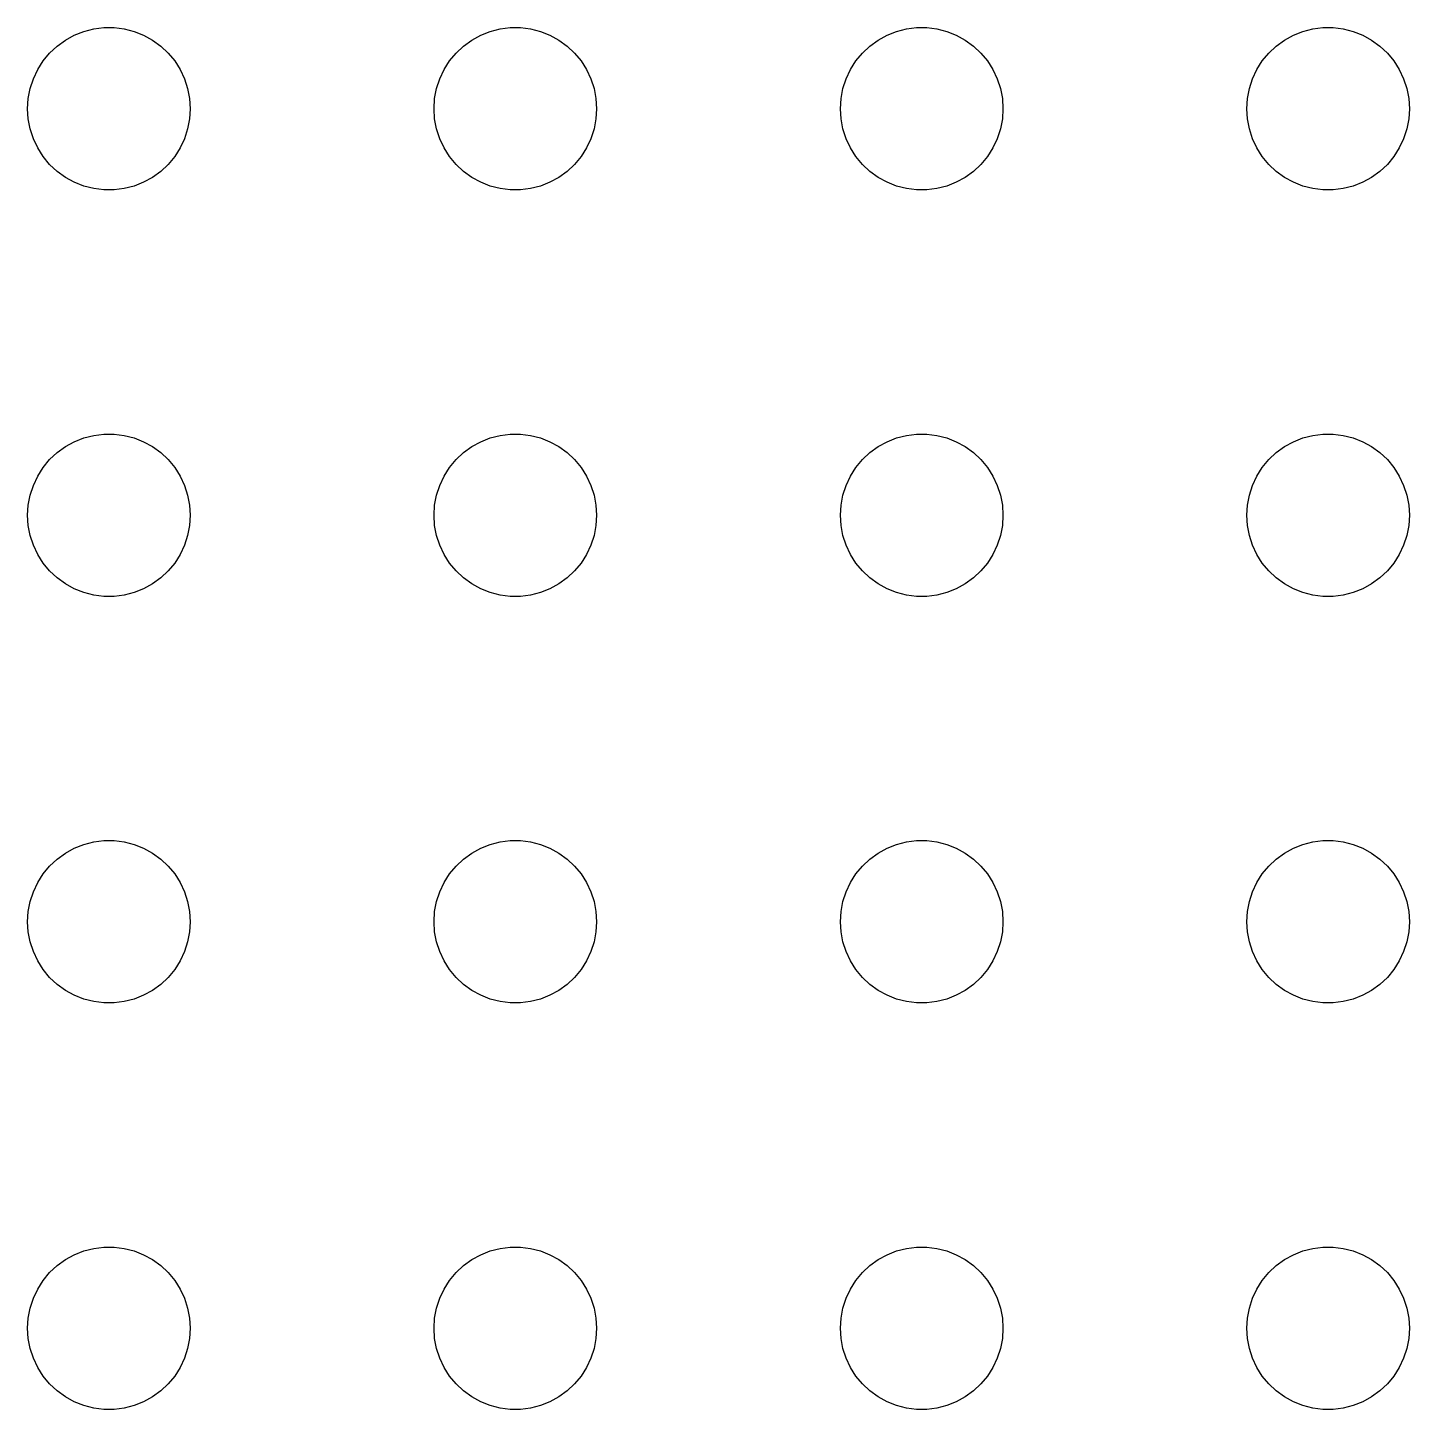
# Model space of a CAD drawing. Header units: metres. Extents: x -134 to 134, y 518 to 1078.
# Drawn here: x 36 to 61.5, y 568.5 to 594 of the extents above; entities that cross this region are included whole.
import ezdxf

# ---------------------------------------------------------------- set-up
doc = ezdxf.new("R2010")
doc.units = ezdxf.units.M

msp = doc.modelspace()

# ---------------------------------------------------------------- linework, layer by layer
for p, q in [((36.8613, 593.857), (37.0365, 593.927)), ((37.0365, 593.927), (37.2189, 593.973)), ((37.2189, 593.973), (37.4058, 593.997)), ((37.4058, 593.997), (37.5942, 593.997)), ((37.5942, 593.997), (37.7811, 593.973)), ((37.7811, 593.973), (37.9635, 593.927)), ((37.9635, 593.927), (38.1387, 593.857)), ((44.3613, 593.857), (44.5365, 593.927)), ((44.5365, 593.927), (44.7189, 593.973)), ((44.7189, 593.973), (44.9058, 593.997)), ((44.9058, 593.997), (45.0942, 593.997)), ((45.0942, 593.997), (45.2811, 593.973)), ((45.2811, 593.973), (45.4635, 593.927)), ((45.4635, 593.927), (45.6387, 593.857)), ((51.8613, 593.857), (52.0365, 593.927)), ((52.0365, 593.927), (52.2189, 593.973)), ((52.2189, 593.973), (52.4058, 593.997)), ((52.4058, 593.997), (52.5942, 593.997)), ((52.5942, 593.997), (52.7811, 593.973)), ((52.7811, 593.973), (52.9635, 593.927)), ((52.9635, 593.927), (53.1387, 593.857)), ((59.3613, 593.857), (59.5365, 593.927)), ((59.5365, 593.927), (59.7189, 593.973)), ((59.7189, 593.973), (59.9058, 593.997)), ((59.9058, 593.997), (60.0942, 593.997)), ((60.0942, 593.997), (60.2811, 593.973)), ((60.2811, 593.973), (60.4635, 593.927)), ((60.4635, 593.927), (60.6387, 593.857)), ((36.4065, 593.527), (36.5439, 593.656)), ((36.5439, 593.656), (36.6963, 593.766)), ((36.6963, 593.766), (36.8613, 593.857)), ((38.1387, 593.857), (38.3037, 593.766)), ((38.3037, 593.766), (38.4561, 593.656)), ((38.4561, 593.656), (38.5934, 593.527)), ((43.9065, 593.527), (44.0439, 593.656)), ((44.0439, 593.656), (44.1963, 593.766)), ((44.1963, 593.766), (44.3613, 593.857)), ((45.6387, 593.857), (45.8037, 593.766)), ((45.8037, 593.766), (45.9561, 593.656)), ((45.9561, 593.656), (46.0934, 593.527)), ((51.4065, 593.527), (51.5439, 593.656)), ((51.5439, 593.656), (51.6963, 593.766)), ((51.6963, 593.766), (51.8613, 593.857)), ((53.1387, 593.857), (53.3037, 593.766)), ((53.3037, 593.766), (53.4561, 593.656)), ((53.4561, 593.656), (53.5934, 593.527)), ((58.9065, 593.527), (59.0439, 593.656)), ((59.0439, 593.656), (59.1963, 593.766)), ((59.1963, 593.766), (59.3613, 593.857)), ((60.6387, 593.857), (60.8037, 593.766)), ((60.8037, 593.766), (60.9561, 593.656)), ((60.9561, 593.656), (61.0934, 593.527)), ((36.2865, 593.382), (36.4065, 593.527)), ((38.5934, 593.527), (38.7135, 593.382)), ((43.7865, 593.382), (43.9065, 593.527)), ((46.0934, 593.527), (46.2135, 593.382)), ((51.2865, 593.382), (51.4065, 593.527)), ((53.5934, 593.527), (53.7135, 593.382)), ((58.7865, 593.382), (58.9065, 593.527)), ((61.0934, 593.527), (61.2135, 593.382)), ((36.1053, 593.052), (36.1855, 593.223)), ((36.1855, 593.223), (36.2865, 593.382)), ((38.7135, 593.382), (38.8145, 593.223)), ((38.8145, 593.223), (38.8947, 593.052)), ((43.6053, 593.052), (43.6855, 593.223)), ((43.6855, 593.223), (43.7865, 593.382)), ((46.2135, 593.382), (46.3145, 593.223)), ((46.3145, 593.223), (46.3947, 593.052)), ((51.1053, 593.052), (51.1855, 593.223)), ((51.1855, 593.223), (51.2865, 593.382)), ((53.7135, 593.382), (53.8145, 593.223)), ((53.8145, 593.223), (53.8947, 593.052)), ((58.6053, 593.052), (58.6855, 593.223)), ((58.6855, 593.223), (58.7865, 593.382)), ((61.2135, 593.382), (61.3145, 593.223)), ((61.3145, 593.223), (61.3947, 593.052)), ((36.0471, 592.873), (36.1053, 593.052)), ((38.8947, 593.052), (38.9529, 592.873)), ((43.5471, 592.873), (43.6053, 593.052)), ((46.3947, 593.052), (46.4529, 592.873)), ((51.0471, 592.873), (51.1053, 593.052)), ((53.8947, 593.052), (53.9529, 592.873)), ((58.5471, 592.873), (58.6053, 593.052)), ((61.3947, 593.052), (61.4529, 592.873)), ((36, 592.5), (36.0118, 592.688)), ((36.0118, 592.688), (36.0471, 592.873)), ((38.9529, 592.873), (38.9882, 592.688)), ((38.9882, 592.688), (39, 592.5)), ((43.5, 592.5), (43.5118, 592.688)), ((43.5118, 592.688), (43.5471, 592.873)), ((46.4529, 592.873), (46.4882, 592.688)), ((46.4882, 592.688), (46.5, 592.5)), ((51, 592.5), (51.0118, 592.688)), ((51.0118, 592.688), (51.0471, 592.873)), ((53.9529, 592.873), (53.9882, 592.688)), ((53.9882, 592.688), (54, 592.5)), ((58.5, 592.5), (58.5118, 592.688)), ((58.5118, 592.688), (58.5471, 592.873)), ((61.4529, 592.873), (61.4882, 592.688)), ((61.4882, 592.688), (61.5, 592.5)), ((36.0118, 592.312), (36, 592.5)), ((39, 592.5), (38.9882, 592.312)), ((43.5118, 592.312), (43.5, 592.5)), ((46.5, 592.5), (46.4882, 592.312)), ((51.0118, 592.312), (51, 592.5)), ((54, 592.5), (53.9882, 592.312)), ((58.5118, 592.312), (58.5, 592.5)), ((61.5, 592.5), (61.4882, 592.312)), ((36.0471, 592.127), (36.0118, 592.312)), ((36.1053, 591.948), (36.0471, 592.127)), ((38.9529, 592.127), (38.8947, 591.948)), ((38.9882, 592.312), (38.9529, 592.127)), ((43.5471, 592.127), (43.5118, 592.312)), ((43.6053, 591.948), (43.5471, 592.127)), ((46.4529, 592.127), (46.3947, 591.948)), ((46.4882, 592.312), (46.4529, 592.127)), ((51.0471, 592.127), (51.0118, 592.312)), ((51.1053, 591.948), (51.0471, 592.127)), ((53.9529, 592.127), (53.8947, 591.948)), ((53.9882, 592.312), (53.9529, 592.127)), ((58.5471, 592.127), (58.5118, 592.312)), ((58.6053, 591.948), (58.5471, 592.127)), ((61.4529, 592.127), (61.3947, 591.948)), ((61.4882, 592.312), (61.4529, 592.127)), ((36.1855, 591.777), (36.1053, 591.948)), ((38.8947, 591.948), (38.8145, 591.777)), ((43.6855, 591.777), (43.6053, 591.948)), ((46.3947, 591.948), (46.3145, 591.777)), ((51.1855, 591.777), (51.1053, 591.948)), ((53.8947, 591.948), (53.8145, 591.777)), ((58.6855, 591.777), (58.6053, 591.948)), ((61.3947, 591.948), (61.3145, 591.777)), ((36.2865, 591.618), (36.1855, 591.777)), ((36.4065, 591.473), (36.2865, 591.618)), ((38.7135, 591.618), (38.5934, 591.473)), ((38.8145, 591.777), (38.7135, 591.618)), ((43.7865, 591.618), (43.6855, 591.777)), ((43.9065, 591.473), (43.7865, 591.618)), ((46.2135, 591.618), (46.0934, 591.473)), ((46.3145, 591.777), (46.2135, 591.618)), ((51.2865, 591.618), (51.1855, 591.777)), ((51.4065, 591.473), (51.2865, 591.618)), ((53.7135, 591.618), (53.5934, 591.473)), ((53.8145, 591.777), (53.7135, 591.618)), ((58.7865, 591.618), (58.6855, 591.777)), ((58.9065, 591.473), (58.7865, 591.618)), ((61.2135, 591.618), (61.0934, 591.473)), ((61.3145, 591.777), (61.2135, 591.618)), ((36.5439, 591.344), (36.4065, 591.473)), ((38.5934, 591.473), (38.4561, 591.344)), ((44.0439, 591.344), (43.9065, 591.473)), ((46.0934, 591.473), (45.9561, 591.344)), ((51.5439, 591.344), (51.4065, 591.473)), ((53.5934, 591.473), (53.4561, 591.344)), ((59.0439, 591.344), (58.9065, 591.473)), ((61.0934, 591.473), (60.9561, 591.344)), ((36.6963, 591.234), (36.5439, 591.344)), ((36.8613, 591.143), (36.6963, 591.234)), ((37.0365, 591.073), (36.8613, 591.143)), ((38.1387, 591.143), (37.9635, 591.073)), ((38.3037, 591.234), (38.1387, 591.143)), ((38.4561, 591.344), (38.3037, 591.234)), ((44.1963, 591.234), (44.0439, 591.344)), ((44.3613, 591.143), (44.1963, 591.234)), ((44.5365, 591.073), (44.3613, 591.143)), ((45.6387, 591.143), (45.4635, 591.073)), ((45.8037, 591.234), (45.6387, 591.143)), ((45.9561, 591.344), (45.8037, 591.234)), ((51.6963, 591.234), (51.5439, 591.344)), ((51.8613, 591.143), (51.6963, 591.234)), ((52.0365, 591.073), (51.8613, 591.143)), ((53.1387, 591.143), (52.9635, 591.073)), ((53.3037, 591.234), (53.1387, 591.143)), ((53.4561, 591.344), (53.3037, 591.234)), ((59.1963, 591.234), (59.0439, 591.344)), ((59.3613, 591.143), (59.1963, 591.234)), ((59.5365, 591.073), (59.3613, 591.143)), ((60.6387, 591.143), (60.4635, 591.073)), ((60.8037, 591.234), (60.6387, 591.143)), ((60.9561, 591.344), (60.8037, 591.234)), ((37.2189, 591.027), (37.0365, 591.073)), ((37.4058, 591.003), (37.2189, 591.027)), ((37.5942, 591.003), (37.4058, 591.003)), ((37.7811, 591.027), (37.5942, 591.003)), ((37.9635, 591.073), (37.7811, 591.027)), ((44.7189, 591.027), (44.5365, 591.073)), ((44.9058, 591.003), (44.7189, 591.027)), ((45.0942, 591.003), (44.9058, 591.003)), ((45.2811, 591.027), (45.0942, 591.003)), ((45.4635, 591.073), (45.2811, 591.027)), ((52.2189, 591.027), (52.0365, 591.073)), ((52.4058, 591.003), (52.2189, 591.027)), ((52.5942, 591.003), (52.4058, 591.003)), ((52.7811, 591.027), (52.5942, 591.003)), ((52.9635, 591.073), (52.7811, 591.027)), ((59.7189, 591.027), (59.5365, 591.073)), ((59.9058, 591.003), (59.7189, 591.027)), ((60.0942, 591.003), (59.9058, 591.003)), ((60.2811, 591.027), (60.0942, 591.003)), ((60.4635, 591.073), (60.2811, 591.027)), ((36.5439, 586.156), (36.6963, 586.266)), ((36.6963, 586.266), (36.8613, 586.357)), ((36.8613, 586.357), (37.0365, 586.427)), ((37.0365, 586.427), (37.2189, 586.473)), ((37.2189, 586.473), (37.4058, 586.497)), ((37.4058, 586.497), (37.5942, 586.497)), ((37.5942, 586.497), (37.7811, 586.473)), ((37.7811, 586.473), (37.9635, 586.427)), ((37.9635, 586.427), (38.1387, 586.357)), ((38.1387, 586.357), (38.3037, 586.266)), ((38.3037, 586.266), (38.4561, 586.156)), ((44.0439, 586.156), (44.1963, 586.266)), ((44.1963, 586.266), (44.3613, 586.357)), ((44.3613, 586.357), (44.5365, 586.427)), ((44.5365, 586.427), (44.7189, 586.473)), ((44.7189, 586.473), (44.9058, 586.497)), ((44.9058, 586.497), (45.0942, 586.497)), ((45.0942, 586.497), (45.2811, 586.473)), ((45.2811, 586.473), (45.4635, 586.427)), ((45.4635, 586.427), (45.6387, 586.357)), ((45.6387, 586.357), (45.8037, 586.266)), ((45.8037, 586.266), (45.9561, 586.156)), ((51.5439, 586.156), (51.6963, 586.266)), ((51.6963, 586.266), (51.8613, 586.357)), ((51.8613, 586.357), (52.0365, 586.427)), ((52.0365, 586.427), (52.2189, 586.473)), ((52.2189, 586.473), (52.4058, 586.497)), ((52.4058, 586.497), (52.5942, 586.497)), ((52.5942, 586.497), (52.7811, 586.473)), ((52.7811, 586.473), (52.9635, 586.427)), ((52.9635, 586.427), (53.1387, 586.357)), ((53.1387, 586.357), (53.3037, 586.266)), ((53.3037, 586.266), (53.4561, 586.156)), ((59.0439, 586.156), (59.1963, 586.266)), ((59.1963, 586.266), (59.3613, 586.357)), ((59.3613, 586.357), (59.5365, 586.427)), ((59.5365, 586.427), (59.7189, 586.473)), ((59.7189, 586.473), (59.9058, 586.497)), ((59.9058, 586.497), (60.0942, 586.497)), ((60.0942, 586.497), (60.2811, 586.473)), ((60.2811, 586.473), (60.4635, 586.427)), ((60.4635, 586.427), (60.6387, 586.357)), ((60.6387, 586.357), (60.8037, 586.266)), ((60.8037, 586.266), (60.9561, 586.156)), ((36.2865, 585.882), (36.4065, 586.027)), ((36.4065, 586.027), (36.5439, 586.156)), ((38.4561, 586.156), (38.5934, 586.027)), ((38.5934, 586.027), (38.7135, 585.882)), ((43.7865, 585.882), (43.9065, 586.027)), ((43.9065, 586.027), (44.0439, 586.156)), ((45.9561, 586.156), (46.0934, 586.027)), ((46.0934, 586.027), (46.2135, 585.882)), ((51.2865, 585.882), (51.4065, 586.027)), ((51.4065, 586.027), (51.5439, 586.156)), ((53.4561, 586.156), (53.5934, 586.027)), ((53.5934, 586.027), (53.7135, 585.882)), ((58.7865, 585.882), (58.9065, 586.027)), ((58.9065, 586.027), (59.0439, 586.156)), ((60.9561, 586.156), (61.0934, 586.027)), ((61.0934, 586.027), (61.2135, 585.882)), ((36.1855, 585.723), (36.2865, 585.882)), ((38.7135, 585.882), (38.8145, 585.723)), ((43.6855, 585.723), (43.7865, 585.882)), ((46.2135, 585.882), (46.3145, 585.723)), ((51.1855, 585.723), (51.2865, 585.882)), ((53.7135, 585.882), (53.8145, 585.723)), ((58.6855, 585.723), (58.7865, 585.882)), ((61.2135, 585.882), (61.3145, 585.723)), ((36.0471, 585.373), (36.1053, 585.552)), ((36.1053, 585.552), (36.1855, 585.723)), ((38.8145, 585.723), (38.8947, 585.552)), ((38.8947, 585.552), (38.9529, 585.373)), ((43.5471, 585.373), (43.6053, 585.552)), ((43.6053, 585.552), (43.6855, 585.723)), ((46.3145, 585.723), (46.3947, 585.552)), ((46.3947, 585.552), (46.4529, 585.373)), ((51.0471, 585.373), (51.1053, 585.552)), ((51.1053, 585.552), (51.1855, 585.723)), ((53.8145, 585.723), (53.8947, 585.552)), ((53.8947, 585.552), (53.9529, 585.373)), ((58.5471, 585.373), (58.6053, 585.552)), ((58.6053, 585.552), (58.6855, 585.723)), ((61.3145, 585.723), (61.3947, 585.552)), ((61.3947, 585.552), (61.4529, 585.373)), ((36.0118, 585.188), (36.0471, 585.373)), ((38.9529, 585.373), (38.9882, 585.188)), ((43.5118, 585.188), (43.5471, 585.373)), ((46.4529, 585.373), (46.4882, 585.188)), ((51.0118, 585.188), (51.0471, 585.373)), ((53.9529, 585.373), (53.9882, 585.188)), ((58.5118, 585.188), (58.5471, 585.373)), ((61.4529, 585.373), (61.4882, 585.188)), ((36, 585), (36.0118, 585.188)), ((36.0118, 584.812), (36, 585)), ((38.9882, 585.188), (39, 585)), ((39, 585), (38.9882, 584.812)), ((43.5, 585), (43.5118, 585.188)), ((43.5118, 584.812), (43.5, 585)), ((46.4882, 585.188), (46.5, 585)), ((46.5, 585), (46.4882, 584.812)), ((51, 585), (51.0118, 585.188)), ((51.0118, 584.812), (51, 585)), ((53.9882, 585.188), (54, 585)), ((54, 585), (53.9882, 584.812)), ((58.5, 585), (58.5118, 585.188)), ((58.5118, 584.812), (58.5, 585)), ((61.4882, 585.188), (61.5, 585)), ((61.5, 585), (61.4882, 584.812)), ((36.0471, 584.627), (36.0118, 584.812)), ((38.9882, 584.812), (38.9529, 584.627)), ((43.5471, 584.627), (43.5118, 584.812)), ((46.4882, 584.812), (46.4529, 584.627)), ((51.0471, 584.627), (51.0118, 584.812)), ((53.9882, 584.812), (53.9529, 584.627)), ((58.5471, 584.627), (58.5118, 584.812)), ((61.4882, 584.812), (61.4529, 584.627)), ((36.1053, 584.448), (36.0471, 584.627)), ((38.9529, 584.627), (38.8947, 584.448)), ((43.6053, 584.448), (43.5471, 584.627)), ((46.4529, 584.627), (46.3947, 584.448)), ((51.1053, 584.448), (51.0471, 584.627)), ((53.9529, 584.627), (53.8947, 584.448)), ((58.6053, 584.448), (58.5471, 584.627)), ((61.4529, 584.627), (61.3947, 584.448)), ((36.1855, 584.277), (36.1053, 584.448)), ((36.2865, 584.118), (36.1855, 584.277)), ((38.8145, 584.277), (38.7135, 584.118)), ((38.8947, 584.448), (38.8145, 584.277)), ((43.6855, 584.277), (43.6053, 584.448)), ((43.7865, 584.118), (43.6855, 584.277)), ((46.3145, 584.277), (46.2135, 584.118)), ((46.3947, 584.448), (46.3145, 584.277)), ((51.1855, 584.277), (51.1053, 584.448)), ((51.2865, 584.118), (51.1855, 584.277)), ((53.8145, 584.277), (53.7135, 584.118)), ((53.8947, 584.448), (53.8145, 584.277)), ((58.6855, 584.277), (58.6053, 584.448)), ((58.7865, 584.118), (58.6855, 584.277)), ((61.3145, 584.277), (61.2135, 584.118)), ((61.3947, 584.448), (61.3145, 584.277)), ((36.4065, 583.973), (36.2865, 584.118)), ((36.5439, 583.844), (36.4065, 583.973)), ((38.5934, 583.973), (38.4561, 583.844)), ((38.7135, 584.118), (38.5934, 583.973)), ((43.9065, 583.973), (43.7865, 584.118)), ((44.0439, 583.844), (43.9065, 583.973)), ((46.0934, 583.973), (45.9561, 583.844)), ((46.2135, 584.118), (46.0934, 583.973)), ((51.4065, 583.973), (51.2865, 584.118)), ((51.5439, 583.844), (51.4065, 583.973)), ((53.5934, 583.973), (53.4561, 583.844)), ((53.7135, 584.118), (53.5934, 583.973)), ((58.9065, 583.973), (58.7865, 584.118)), ((59.0439, 583.844), (58.9065, 583.973)), ((61.0934, 583.973), (60.9561, 583.844)), ((61.2135, 584.118), (61.0934, 583.973)), ((36.6963, 583.734), (36.5439, 583.844)), ((36.8613, 583.643), (36.6963, 583.734)), ((38.3037, 583.734), (38.1387, 583.643)), ((38.4561, 583.844), (38.3037, 583.734)), ((44.1963, 583.734), (44.0439, 583.844)), ((44.3613, 583.643), (44.1963, 583.734)), ((45.8037, 583.734), (45.6387, 583.643)), ((45.9561, 583.844), (45.8037, 583.734)), ((51.6963, 583.734), (51.5439, 583.844)), ((51.8613, 583.643), (51.6963, 583.734)), ((53.3037, 583.734), (53.1387, 583.643)), ((53.4561, 583.844), (53.3037, 583.734)), ((59.1963, 583.734), (59.0439, 583.844)), ((59.3613, 583.643), (59.1963, 583.734)), ((60.8037, 583.734), (60.6387, 583.643)), ((60.9561, 583.844), (60.8037, 583.734)), ((37.0365, 583.573), (36.8613, 583.643)), ((37.2189, 583.527), (37.0365, 583.573)), ((37.4058, 583.503), (37.2189, 583.527)), ((37.5942, 583.503), (37.4058, 583.503)), ((37.7811, 583.527), (37.5942, 583.503)), ((37.9635, 583.573), (37.7811, 583.527)), ((38.1387, 583.643), (37.9635, 583.573)), ((44.5365, 583.573), (44.3613, 583.643)), ((44.7189, 583.527), (44.5365, 583.573)), ((44.9058, 583.503), (44.7189, 583.527)), ((45.0942, 583.503), (44.9058, 583.503)), ((45.2811, 583.527), (45.0942, 583.503)), ((45.4635, 583.573), (45.2811, 583.527)), ((45.6387, 583.643), (45.4635, 583.573)), ((52.0365, 583.573), (51.8613, 583.643)), ((52.2189, 583.527), (52.0365, 583.573)), ((52.4058, 583.503), (52.2189, 583.527)), ((52.5942, 583.503), (52.4058, 583.503)), ((52.7811, 583.527), (52.5942, 583.503)), ((52.9635, 583.573), (52.7811, 583.527)), ((53.1387, 583.643), (52.9635, 583.573)), ((59.5365, 583.573), (59.3613, 583.643)), ((59.7189, 583.527), (59.5365, 583.573)), ((59.9058, 583.503), (59.7189, 583.527)), ((60.0942, 583.503), (59.9058, 583.503)), ((60.2811, 583.527), (60.0942, 583.503)), ((60.4635, 583.573), (60.2811, 583.527)), ((60.6387, 583.643), (60.4635, 583.573)), ((36.6963, 578.766), (36.8613, 578.857)), ((36.8613, 578.857), (37.0365, 578.927)), ((37.0365, 578.927), (37.2189, 578.973)), ((37.2189, 578.973), (37.4058, 578.997)), ((37.4058, 578.997), (37.5942, 578.997)), ((37.5942, 578.997), (37.7811, 578.973)), ((37.7811, 578.973), (37.9635, 578.927)), ((37.9635, 578.927), (38.1387, 578.857)), ((38.1387, 578.857), (38.3037, 578.766)), ((44.1963, 578.766), (44.3613, 578.857)), ((44.3613, 578.857), (44.5365, 578.927)), ((44.5365, 578.927), (44.7189, 578.973)), ((44.7189, 578.973), (44.9058, 578.997)), ((44.9058, 578.997), (45.0942, 578.997)), ((45.0942, 578.997), (45.2811, 578.973)), ((45.2811, 578.973), (45.4635, 578.927)), ((45.4635, 578.927), (45.6387, 578.857)), ((45.6387, 578.857), (45.8037, 578.766)), ((51.6963, 578.766), (51.8613, 578.857)), ((51.8613, 578.857), (52.0365, 578.927)), ((52.0365, 578.927), (52.2189, 578.973)), ((52.2189, 578.973), (52.4058, 578.997)), ((52.4058, 578.997), (52.5942, 578.997)), ((52.5942, 578.997), (52.7811, 578.973)), ((52.7811, 578.973), (52.9635, 578.927)), ((52.9635, 578.927), (53.1387, 578.857)), ((53.1387, 578.857), (53.3037, 578.766)), ((59.1963, 578.766), (59.3613, 578.857)), ((59.3613, 578.857), (59.5365, 578.927)), ((59.5365, 578.927), (59.7189, 578.973)), ((59.7189, 578.973), (59.9058, 578.997)), ((59.9058, 578.997), (60.0942, 578.997)), ((60.0942, 578.997), (60.2811, 578.973)), ((60.2811, 578.973), (60.4635, 578.927)), ((60.4635, 578.927), (60.6387, 578.857)), ((60.6387, 578.857), (60.8037, 578.766)), ((36.4065, 578.527), (36.5439, 578.656)), ((36.5439, 578.656), (36.6963, 578.766)), ((38.3037, 578.766), (38.4561, 578.656)), ((38.4561, 578.656), (38.5934, 578.527)), ((43.9065, 578.527), (44.0439, 578.656)), ((44.0439, 578.656), (44.1963, 578.766)), ((45.8037, 578.766), (45.9561, 578.656)), ((45.9561, 578.656), (46.0934, 578.527)), ((51.4065, 578.527), (51.5439, 578.656)), ((51.5439, 578.656), (51.6963, 578.766)), ((53.3037, 578.766), (53.4561, 578.656)), ((53.4561, 578.656), (53.5934, 578.527)), ((58.9065, 578.527), (59.0439, 578.656)), ((59.0439, 578.656), (59.1963, 578.766)), ((60.8037, 578.766), (60.9561, 578.656)), ((60.9561, 578.656), (61.0934, 578.527)), ((36.1855, 578.223), (36.2865, 578.382)), ((36.2865, 578.382), (36.4065, 578.527)), ((38.5934, 578.527), (38.7135, 578.382)), ((38.7135, 578.382), (38.8145, 578.223)), ((43.6855, 578.223), (43.7865, 578.382)), ((43.7865, 578.382), (43.9065, 578.527)), ((46.0934, 578.527), (46.2135, 578.382)), ((46.2135, 578.382), (46.3145, 578.223)), ((51.1855, 578.223), (51.2865, 578.382)), ((51.2865, 578.382), (51.4065, 578.527)), ((53.5934, 578.527), (53.7135, 578.382)), ((53.7135, 578.382), (53.8145, 578.223)), ((58.6855, 578.223), (58.7865, 578.382)), ((58.7865, 578.382), (58.9065, 578.527)), ((61.0934, 578.527), (61.2135, 578.382)), ((61.2135, 578.382), (61.3145, 578.223)), ((36.1053, 578.052), (36.1855, 578.223)), ((38.8145, 578.223), (38.8947, 578.052)), ((43.6053, 578.052), (43.6855, 578.223)), ((46.3145, 578.223), (46.3947, 578.052)), ((51.1053, 578.052), (51.1855, 578.223)), ((53.8145, 578.223), (53.8947, 578.052)), ((58.6053, 578.052), (58.6855, 578.223)), ((61.3145, 578.223), (61.3947, 578.052)), ((36.0118, 577.688), (36.0471, 577.873)), ((36.0471, 577.873), (36.1053, 578.052)), ((38.8947, 578.052), (38.9529, 577.873)), ((38.9529, 577.873), (38.9882, 577.688)), ((43.5118, 577.688), (43.5471, 577.873)), ((43.5471, 577.873), (43.6053, 578.052)), ((46.3947, 578.052), (46.4529, 577.873)), ((46.4529, 577.873), (46.4882, 577.688)), ((51.0118, 577.688), (51.0471, 577.873)), ((51.0471, 577.873), (51.1053, 578.052)), ((53.8947, 578.052), (53.9529, 577.873)), ((53.9529, 577.873), (53.9882, 577.688)), ((58.5118, 577.688), (58.5471, 577.873)), ((58.5471, 577.873), (58.6053, 578.052)), ((61.3947, 578.052), (61.4529, 577.873)), ((61.4529, 577.873), (61.4882, 577.688)), ((36, 577.5), (36.0118, 577.688)), ((38.9882, 577.688), (39, 577.5)), ((43.5, 577.5), (43.5118, 577.688)), ((46.4882, 577.688), (46.5, 577.5)), ((51, 577.5), (51.0118, 577.688)), ((53.9882, 577.688), (54, 577.5)), ((58.5, 577.5), (58.5118, 577.688)), ((61.4882, 577.688), (61.5, 577.5)), ((36.0118, 577.312), (36, 577.5)), ((39, 577.5), (38.9882, 577.312)), ((43.5118, 577.312), (43.5, 577.5)), ((46.5, 577.5), (46.4882, 577.312)), ((51.0118, 577.312), (51, 577.5)), ((54, 577.5), (53.9882, 577.312)), ((58.5118, 577.312), (58.5, 577.5)), ((61.5, 577.5), (61.4882, 577.312)), ((36.0471, 577.127), (36.0118, 577.312)), ((36.1053, 576.948), (36.0471, 577.127)), ((38.9529, 577.127), (38.8947, 576.948)), ((38.9882, 577.312), (38.9529, 577.127)), ((43.5471, 577.127), (43.5118, 577.312)), ((43.6053, 576.948), (43.5471, 577.127)), ((46.4529, 577.127), (46.3947, 576.948)), ((46.4882, 577.312), (46.4529, 577.127)), ((51.0471, 577.127), (51.0118, 577.312)), ((51.1053, 576.948), (51.0471, 577.127)), ((53.9529, 577.127), (53.8947, 576.948)), ((53.9882, 577.312), (53.9529, 577.127)), ((58.5471, 577.127), (58.5118, 577.312)), ((58.6053, 576.948), (58.5471, 577.127)), ((61.4529, 577.127), (61.3947, 576.948)), ((61.4882, 577.312), (61.4529, 577.127)), ((36.1855, 576.777), (36.1053, 576.948)), ((38.8947, 576.948), (38.8145, 576.777)), ((43.6855, 576.777), (43.6053, 576.948)), ((46.3947, 576.948), (46.3145, 576.777)), ((51.1855, 576.777), (51.1053, 576.948)), ((53.8947, 576.948), (53.8145, 576.777)), ((58.6855, 576.777), (58.6053, 576.948)), ((61.3947, 576.948), (61.3145, 576.777)), ((36.2865, 576.618), (36.1855, 576.777)), ((36.4065, 576.473), (36.2865, 576.618)), ((38.7135, 576.618), (38.5934, 576.473)), ((38.8145, 576.777), (38.7135, 576.618)), ((43.7865, 576.618), (43.6855, 576.777)), ((43.9065, 576.473), (43.7865, 576.618)), ((46.2135, 576.618), (46.0934, 576.473)), ((46.3145, 576.777), (46.2135, 576.618)), ((51.2865, 576.618), (51.1855, 576.777)), ((51.4065, 576.473), (51.2865, 576.618)), ((53.7135, 576.618), (53.5934, 576.473)), ((53.8145, 576.777), (53.7135, 576.618)), ((58.7865, 576.618), (58.6855, 576.777)), ((58.9065, 576.473), (58.7865, 576.618)), ((61.2135, 576.618), (61.0934, 576.473)), ((61.3145, 576.777), (61.2135, 576.618)), ((36.5439, 576.344), (36.4065, 576.473)), ((36.6963, 576.234), (36.5439, 576.344)), ((38.4561, 576.344), (38.3037, 576.234)), ((38.5934, 576.473), (38.4561, 576.344)), ((44.0439, 576.344), (43.9065, 576.473)), ((44.1963, 576.234), (44.0439, 576.344)), ((45.9561, 576.344), (45.8037, 576.234)), ((46.0934, 576.473), (45.9561, 576.344)), ((51.5439, 576.344), (51.4065, 576.473)), ((51.6963, 576.234), (51.5439, 576.344)), ((53.4561, 576.344), (53.3037, 576.234)), ((53.5934, 576.473), (53.4561, 576.344)), ((59.0439, 576.344), (58.9065, 576.473)), ((59.1963, 576.234), (59.0439, 576.344)), ((60.9561, 576.344), (60.8037, 576.234)), ((61.0934, 576.473), (60.9561, 576.344)), ((36.8613, 576.143), (36.6963, 576.234)), ((37.0365, 576.073), (36.8613, 576.143)), ((37.2189, 576.027), (37.0365, 576.073)), ((37.9635, 576.073), (37.7811, 576.027)), ((38.1387, 576.143), (37.9635, 576.073)), ((38.3037, 576.234), (38.1387, 576.143)), ((44.3613, 576.143), (44.1963, 576.234)), ((44.5365, 576.073), (44.3613, 576.143)), ((44.7189, 576.027), (44.5365, 576.073)), ((45.4635, 576.073), (45.2811, 576.027)), ((45.6387, 576.143), (45.4635, 576.073)), ((45.8037, 576.234), (45.6387, 576.143)), ((51.8613, 576.143), (51.6963, 576.234)), ((52.0365, 576.073), (51.8613, 576.143)), ((52.2189, 576.027), (52.0365, 576.073)), ((52.9635, 576.073), (52.7811, 576.027)), ((53.1387, 576.143), (52.9635, 576.073)), ((53.3037, 576.234), (53.1387, 576.143)), ((59.3613, 576.143), (59.1963, 576.234)), ((59.5365, 576.073), (59.3613, 576.143)), ((59.7189, 576.027), (59.5365, 576.073)), ((60.4635, 576.073), (60.2811, 576.027)), ((60.6387, 576.143), (60.4635, 576.073)), ((60.8037, 576.234), (60.6387, 576.143)), ((37.4058, 576.003), (37.2189, 576.027)), ((37.5942, 576.003), (37.4058, 576.003)), ((37.7811, 576.027), (37.5942, 576.003)), ((44.9058, 576.003), (44.7189, 576.027)), ((45.0942, 576.003), (44.9058, 576.003)), ((45.2811, 576.027), (45.0942, 576.003)), ((52.4058, 576.003), (52.2189, 576.027)), ((52.5942, 576.003), (52.4058, 576.003)), ((52.7811, 576.027), (52.5942, 576.003)), ((59.9058, 576.003), (59.7189, 576.027)), ((60.0942, 576.003), (59.9058, 576.003)), ((60.2811, 576.027), (60.0942, 576.003)), ((37.0365, 571.427), (37.2189, 571.473)), ((37.2189, 571.473), (37.4058, 571.497)), ((37.4058, 571.497), (37.5942, 571.497)), ((37.5942, 571.497), (37.7811, 571.473)), ((37.7811, 571.473), (37.9635, 571.427)), ((44.5365, 571.427), (44.7189, 571.473)), ((44.7189, 571.473), (44.9058, 571.497)), ((44.9058, 571.497), (45.0942, 571.497)), ((45.0942, 571.497), (45.2811, 571.473)), ((45.2811, 571.473), (45.4635, 571.427)), ((52.0365, 571.427), (52.2189, 571.473)), ((52.2189, 571.473), (52.4058, 571.497)), ((52.4058, 571.497), (52.5942, 571.497)), ((52.5942, 571.497), (52.7811, 571.473)), ((52.7811, 571.473), (52.9635, 571.427)), ((59.5365, 571.427), (59.7189, 571.473)), ((59.7189, 571.473), (59.9058, 571.497)), ((59.9058, 571.497), (60.0942, 571.497)), ((60.0942, 571.497), (60.2811, 571.473)), ((60.2811, 571.473), (60.4635, 571.427)), ((36.5439, 571.156), (36.6963, 571.266)), ((36.6963, 571.266), (36.8613, 571.357)), ((36.8613, 571.357), (37.0365, 571.427)), ((37.9635, 571.427), (38.1387, 571.357)), ((38.1387, 571.357), (38.3037, 571.266)), ((38.3037, 571.266), (38.4561, 571.156)), ((44.0439, 571.156), (44.1963, 571.266)), ((44.1963, 571.266), (44.3613, 571.357)), ((44.3613, 571.357), (44.5365, 571.427)), ((45.4635, 571.427), (45.6387, 571.357)), ((45.6387, 571.357), (45.8037, 571.266)), ((45.8037, 571.266), (45.9561, 571.156)), ((51.5439, 571.156), (51.6963, 571.266)), ((51.6963, 571.266), (51.8613, 571.357)), ((51.8613, 571.357), (52.0365, 571.427)), ((52.9635, 571.427), (53.1387, 571.357)), ((53.1387, 571.357), (53.3037, 571.266)), ((53.3037, 571.266), (53.4561, 571.156)), ((59.0439, 571.156), (59.1963, 571.266)), ((59.1963, 571.266), (59.3613, 571.357)), ((59.3613, 571.357), (59.5365, 571.427)), ((60.4635, 571.427), (60.6387, 571.357)), ((60.6387, 571.357), (60.8037, 571.266)), ((60.8037, 571.266), (60.9561, 571.156)), ((36.2865, 570.882), (36.4065, 571.027)), ((36.4065, 571.027), (36.5439, 571.156)), ((38.4561, 571.156), (38.5934, 571.027)), ((38.5934, 571.027), (38.7135, 570.882)), ((43.7865, 570.882), (43.9065, 571.027)), ((43.9065, 571.027), (44.0439, 571.156)), ((45.9561, 571.156), (46.0934, 571.027)), ((46.0934, 571.027), (46.2135, 570.882)), ((51.2865, 570.882), (51.4065, 571.027)), ((51.4065, 571.027), (51.5439, 571.156)), ((53.4561, 571.156), (53.5934, 571.027)), ((53.5934, 571.027), (53.7135, 570.882)), ((58.7865, 570.882), (58.9065, 571.027)), ((58.9065, 571.027), (59.0439, 571.156)), ((60.9561, 571.156), (61.0934, 571.027)), ((61.0934, 571.027), (61.2135, 570.882)), ((36.1053, 570.552), (36.1855, 570.723)), ((36.1855, 570.723), (36.2865, 570.882)), ((38.7135, 570.882), (38.8145, 570.723)), ((38.8145, 570.723), (38.8947, 570.552)), ((43.6053, 570.552), (43.6855, 570.723)), ((43.6855, 570.723), (43.7865, 570.882)), ((46.2135, 570.882), (46.3145, 570.723)), ((46.3145, 570.723), (46.3947, 570.552)), ((51.1053, 570.552), (51.1855, 570.723)), ((51.1855, 570.723), (51.2865, 570.882)), ((53.7135, 570.882), (53.8145, 570.723)), ((53.8145, 570.723), (53.8947, 570.552)), ((58.6053, 570.552), (58.6855, 570.723)), ((58.6855, 570.723), (58.7865, 570.882)), ((61.2135, 570.882), (61.3145, 570.723)), ((61.3145, 570.723), (61.3947, 570.552)), ((36.0471, 570.373), (36.1053, 570.552)), ((38.8947, 570.552), (38.9529, 570.373)), ((43.5471, 570.373), (43.6053, 570.552)), ((46.3947, 570.552), (46.4529, 570.373)), ((51.0471, 570.373), (51.1053, 570.552)), ((53.8947, 570.552), (53.9529, 570.373)), ((58.5471, 570.373), (58.6053, 570.552)), ((61.3947, 570.552), (61.4529, 570.373)), ((36, 570), (36.0118, 570.188)), ((36.0118, 570.188), (36.0471, 570.373)), ((38.9529, 570.373), (38.9882, 570.188)), ((38.9882, 570.188), (39, 570)), ((43.5, 570), (43.5118, 570.188)), ((43.5118, 570.188), (43.5471, 570.373)), ((46.4529, 570.373), (46.4882, 570.188)), ((46.4882, 570.188), (46.5, 570)), ((51, 570), (51.0118, 570.188)), ((51.0118, 570.188), (51.0471, 570.373)), ((53.9529, 570.373), (53.9882, 570.188)), ((53.9882, 570.188), (54, 570)), ((58.5, 570), (58.5118, 570.188)), ((58.5118, 570.188), (58.5471, 570.373)), ((61.4529, 570.373), (61.4882, 570.188)), ((61.4882, 570.188), (61.5, 570)), ((36.0118, 569.812), (36, 570)), ((39, 570), (38.9882, 569.812)), ((43.5118, 569.812), (43.5, 570)), ((46.5, 570), (46.4882, 569.812)), ((51.0118, 569.812), (51, 570)), ((54, 570), (53.9882, 569.812)), ((58.5118, 569.812), (58.5, 570)), ((61.5, 570), (61.4882, 569.812)), ((36.0471, 569.627), (36.0118, 569.812)), ((38.9882, 569.812), (38.9529, 569.627)), ((43.5471, 569.627), (43.5118, 569.812)), ((46.4882, 569.812), (46.4529, 569.627)), ((51.0471, 569.627), (51.0118, 569.812)), ((53.9882, 569.812), (53.9529, 569.627)), ((58.5471, 569.627), (58.5118, 569.812)), ((61.4882, 569.812), (61.4529, 569.627)), ((36.1053, 569.448), (36.0471, 569.627)), ((36.1855, 569.277), (36.1053, 569.448)), ((38.8947, 569.448), (38.8145, 569.277)), ((38.9529, 569.627), (38.8947, 569.448)), ((43.6053, 569.448), (43.5471, 569.627)), ((43.6855, 569.277), (43.6053, 569.448)), ((46.3947, 569.448), (46.3145, 569.277)), ((46.4529, 569.627), (46.3947, 569.448)), ((51.1053, 569.448), (51.0471, 569.627)), ((51.1855, 569.277), (51.1053, 569.448)), ((53.8947, 569.448), (53.8145, 569.277)), ((53.9529, 569.627), (53.8947, 569.448)), ((58.6053, 569.448), (58.5471, 569.627)), ((58.6855, 569.277), (58.6053, 569.448)), ((61.3947, 569.448), (61.3145, 569.277)), ((61.4529, 569.627), (61.3947, 569.448)), ((36.2865, 569.118), (36.1855, 569.277)), ((38.8145, 569.277), (38.7135, 569.118)), ((43.7865, 569.118), (43.6855, 569.277)), ((46.3145, 569.277), (46.2135, 569.118)), ((51.2865, 569.118), (51.1855, 569.277)), ((53.8145, 569.277), (53.7135, 569.118)), ((58.7865, 569.118), (58.6855, 569.277)), ((61.3145, 569.277), (61.2135, 569.118)), ((36.4065, 568.973), (36.2865, 569.118)), ((36.5439, 568.844), (36.4065, 568.973)), ((38.5934, 568.973), (38.4561, 568.844)), ((38.7135, 569.118), (38.5934, 568.973)), ((43.9065, 568.973), (43.7865, 569.118)), ((44.0439, 568.844), (43.9065, 568.973)), ((46.0934, 568.973), (45.9561, 568.844)), ((46.2135, 569.118), (46.0934, 568.973)), ((51.4065, 568.973), (51.2865, 569.118)), ((51.5439, 568.844), (51.4065, 568.973)), ((53.5934, 568.973), (53.4561, 568.844)), ((53.7135, 569.118), (53.5934, 568.973)), ((58.9065, 568.973), (58.7865, 569.118)), ((59.0439, 568.844), (58.9065, 568.973)), ((61.0934, 568.973), (60.9561, 568.844)), ((61.2135, 569.118), (61.0934, 568.973)), ((36.6963, 568.734), (36.5439, 568.844)), ((36.8613, 568.643), (36.6963, 568.734)), ((38.3037, 568.734), (38.1387, 568.643)), ((38.4561, 568.844), (38.3037, 568.734)), ((44.1963, 568.734), (44.0439, 568.844)), ((44.3613, 568.643), (44.1963, 568.734)), ((45.8037, 568.734), (45.6387, 568.643)), ((45.9561, 568.844), (45.8037, 568.734)), ((51.6963, 568.734), (51.5439, 568.844)), ((51.8613, 568.643), (51.6963, 568.734)), ((53.3037, 568.734), (53.1387, 568.643)), ((53.4561, 568.844), (53.3037, 568.734)), ((59.1963, 568.734), (59.0439, 568.844)), ((59.3613, 568.643), (59.1963, 568.734)), ((60.8037, 568.734), (60.6387, 568.643)), ((60.9561, 568.844), (60.8037, 568.734)), ((37.0365, 568.573), (36.8613, 568.643)), ((37.2189, 568.527), (37.0365, 568.573)), ((37.4058, 568.503), (37.2189, 568.527)), ((37.5942, 568.503), (37.4058, 568.503)), ((37.7811, 568.527), (37.5942, 568.503)), ((37.9635, 568.573), (37.7811, 568.527)), ((38.1387, 568.643), (37.9635, 568.573)), ((44.5365, 568.573), (44.3613, 568.643)), ((44.7189, 568.527), (44.5365, 568.573)), ((44.9058, 568.503), (44.7189, 568.527)), ((45.0942, 568.503), (44.9058, 568.503)), ((45.2811, 568.527), (45.0942, 568.503)), ((45.4635, 568.573), (45.2811, 568.527)), ((45.6387, 568.643), (45.4635, 568.573)), ((52.0365, 568.573), (51.8613, 568.643)), ((52.2189, 568.527), (52.0365, 568.573)), ((52.4058, 568.503), (52.2189, 568.527)), ((52.5942, 568.503), (52.4058, 568.503)), ((52.7811, 568.527), (52.5942, 568.503)), ((52.9635, 568.573), (52.7811, 568.527)), ((53.1387, 568.643), (52.9635, 568.573)), ((59.5365, 568.573), (59.3613, 568.643)), ((59.7189, 568.527), (59.5365, 568.573)), ((59.9058, 568.503), (59.7189, 568.527)), ((60.0942, 568.503), (59.9058, 568.503)), ((60.2811, 568.527), (60.0942, 568.503)), ((60.4635, 568.573), (60.2811, 568.527)), ((60.6387, 568.643), (60.4635, 568.573))]:
    msp.add_line(p, q)

doc.saveas('drawing.dxf')
